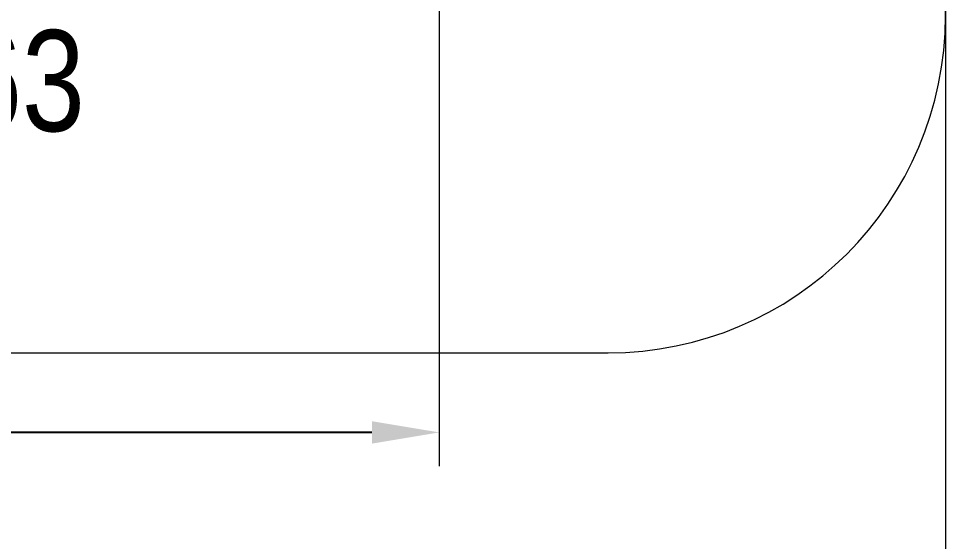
# Model space of a CAD drawing. Header units: millimetres. Extents: x -5943 to 5491, y -4078 to 3213.
# Drawn here: x 2742 to 5491, y -2502 to -949 of the extents above; entities that cross this region are included whole.
import ezdxf

# ---------------------------------------------------------------- set-up
doc = ezdxf.new("R2010")
doc.units = ezdxf.units.MM
for name, color, linetype in [('DIKOM_АРТИКУЛ', 7, 'Continuous'), ('DIKOM_ЗОНА', 80, 'Continuous'), ('DIKOM_РАЗМЕР_ЗОНА', 7, 'Continuous'), ('DIKOM_РАЗМЕР_ОБЪЕКТА', 7, 'Continuous')]:
    doc.layers.add(name, color=color, linetype=linetype)
doc.styles.add('style1', font='arial.ttf', dxfattribs={"width": 0.8})
doc.dimstyles.new('1-50', dxfattribs={"dimtxt": 300, "dimasz": 200, "dimexe": 100, "dimexo": 0, "dimgap": 100, "dimtad": 1, "dimtxsty": 'style1', "dimcen": 200, "dimclrd": 7, "dimclre": 7, "dimclrt": 7, "dimadec": 1, "dimazin": 2, "dimtfac": 1, "dimtmove": 0, "dimatfit": 2, "dimfxl": 0, "dimlwd": 25, "dimlwe": 18, "dimarcsym": 0})

# ---------------------------------------------------------------- blocks, each defined once
blk = doc.blocks.new('*D9')
at = {"layer": 'Defpoints', "color": 0, "transparency": 16777216}
for p in [(3989.9, 24.9), (-2725.5, -245.4), (-2725.5, -2177.8)]:
    blk.add_point(p, dxfattribs=at)
at = {"layer": 'DIKOM_РАЗМЕР_ОБЪЕКТА', "color": 7, "lineweight": 18, "transparency": 16777216}
for p, q in [((3989.9, 24.9), (3989.9, -2277.8)), ((-2725.5, -245.4), (-2725.5, -2277.8))]:
    blk.add_line(p, q, dxfattribs=at)
at = {"layer": 'DIKOM_РАЗМЕР_ОБЪЕКТА', "color": 7, "lineweight": 25, "transparency": 16777216}
blk.add_line((3789.9, -2177.8), (-2525.5, -2177.8), dxfattribs=at)
at = {"layer": 'DIKOM_РАЗМЕР_ОБЪЕКТА', "color": 7, "transparency": 16777216}
for points in [[(-2525.5, -2144.5), (-2525.5, -2211.2), (-2725.5, -2177.8)], [(3789.9, -2144.5), (3789.9, -2211.2), (3989.9, -2177.8)]]:
    blk.add_solid(points, dxfattribs=at)
at = {"layer": 'DIKOM_РАЗМЕР_ОБЪЕКТА', "color": 7, "transparency": 16777216, "insert": (910.7, -1924.7), "char_height": 300, "attachment_point": 5, "style": 'style1'}
blk.add_mtext('6700', dxfattribs=at)
blk = doc.blocks.new('*D11')
at = {"layer": 'Defpoints', "color": 0, "transparency": 16777216}
for p in [(-4749.3, -9.9), (5490.7, -9.9), (-4749.3, -3977.5)]:
    blk.add_point(p, dxfattribs=at)
at = {"layer": 'DIKOM_РАЗМЕР_ЗОНА', "color": 7, "lineweight": 18, "transparency": 16777216}
for p, q in [((-4749.3, -9.9), (-4749.3, -4077.5)), ((5490.7, -9.9), (5490.7, -4077.5))]:
    blk.add_line(p, q, dxfattribs=at)
at = {"layer": 'DIKOM_РАЗМЕР_ЗОНА', "color": 7, "lineweight": 25, "transparency": 16777216}
blk.add_line((5290.7, -3977.5), (-4549.3, -3977.5), dxfattribs=at)
at = {"layer": 'DIKOM_РАЗМЕР_ЗОНА', "color": 7, "transparency": 16777216}
for points in [[(-4549.3, -3944.2), (-4549.3, -4010.8), (-4749.3, -3977.5)], [(5290.7, -3944.2), (5290.7, -4010.8), (5490.7, -3977.5)]]:
    blk.add_solid(points, dxfattribs=at)
at = {"layer": 'DIKOM_РАЗМЕР_ЗОНА', "color": 7, "transparency": 16777216, "insert": (142, -3724.3), "char_height": 300, "attachment_point": 5, "style": 'style1'}
blk.add_mtext('10200', dxfattribs=at)

msp = doc.modelspace()

# ---------------------------------------------------------------- linework, layer by layer
at = {"layer": 'DIKOM_ЗОНА', "color": 3, "lineweight": 15}
msp.add_lwpolyline([(1479.774, -2455.904, -0.27241925), (2354.011, -1941.404), (4490.656, -1941.404, 0.41421356), (5490.656, -941.404), (5490.656, 921.596, 0.37523737), (4625.129, 1912.513)], format="xyb", dxfattribs=at)

# ---------------------------------------------------------------- texts
at = {"layer": 'DIKOM_АРТИКУЛ', "insert": (1496.5, -983.5), "char_height": 300, "attachment_point": 1, "style": 'style1'}
msp.add_mtext_dynamic_manual_height_columns('ИКС-1.63', width=1667.53662, gutter_width=20, heights=[0], dxfattribs=at)

# ---------------------------------------------------------------- dimensions: what is measured, and where the dimension line sits
at = {"layer": 'DIKOM_РАЗМЕР_ЗОНА'}
dim = msp.add_linear_dim(base=(-4749.28, -3977.5), p1=(5490.656, -9.904), p2=(-4749.28, -9.904), text='10200', dimstyle='1-50', dxfattribs=at)
dim.commit()
dim.dimension.update_dxf_attribs({"geometry": '*D11', "text_midpoint": (142.001, -3977.5), "dimtype": 160})
at = {"layer": 'DIKOM_РАЗМЕР_ОБЪЕКТА'}
dim = msp.add_linear_dim(base=(-2725.45, -2177.849), p1=(3989.882, 24.893), p2=(-2725.45, -245.404), text='6700', dimstyle='1-50', dxfattribs=at)
dim.commit()
dim.dimension.update_dxf_attribs({"geometry": '*D9', "text_midpoint": (910.735, -2177.849), "dimtype": 160})

doc.saveas('drawing.dxf')
